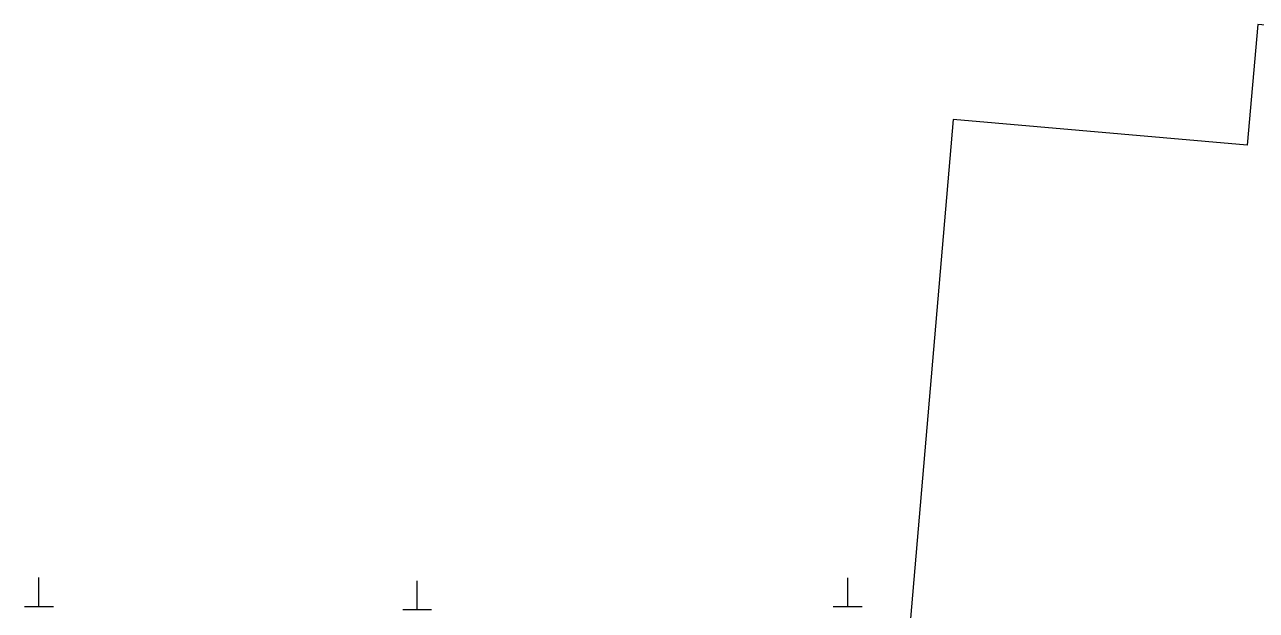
# Model space of a CAD drawing. Extents: x 500064 to 501389, y 2542464 to 2545400.
# Drawn here: x 500982.34 to 501025.26, y 2543404.08 to 2543424.49 of the extents above; entities that cross this region are included whole.
import ezdxf

# ---------------------------------------------------------------- set-up
doc = ezdxf.new("R2010")
doc.units = 0
doc.header["$LTSCALE"] = 0.5
doc.layers.add('地形图', color=8, linetype='CONTINUOUS')

msp = doc.modelspace()

# ---------------------------------------------------------------- linework, layer by layer
at = {"layer": '地形图'}
msp.add_lwpolyline([(501014.687, 2543421.183), (501010.265, 2543369.424), (501020.597, 2543368.536), (501021.376, 2543377.608), (501021.587, 2543380.06), (501031.352, 2543379.598), (501031.922, 2543386.491), (501032.617, 2543394.91), (501032.997, 2543399.04), (501034.444, 2543415.68), (501035.137, 2543423.65), (501025.307, 2543424.49), (501024.941, 2543420.291)], close=True, dxfattribs=at)
for points in [[(500982.842, 2543404.219), (500982.842, 2543405.219)], [(500996.018, 2543404.114), (500996.018, 2543405.114)], [(501011.017, 2543404.217), (501011.017, 2543405.217)], [(500982.342, 2543404.219), (500982.842, 2543404.219), (500983.342, 2543404.219)], [(500995.518, 2543404.114), (500996.018, 2543404.114), (500996.518, 2543404.114)], [(501010.517, 2543404.217), (501011.017, 2543404.217), (501011.517, 2543404.217)]]:
    msp.add_lwpolyline(points, dxfattribs=at)

doc.saveas('drawing.dxf')
